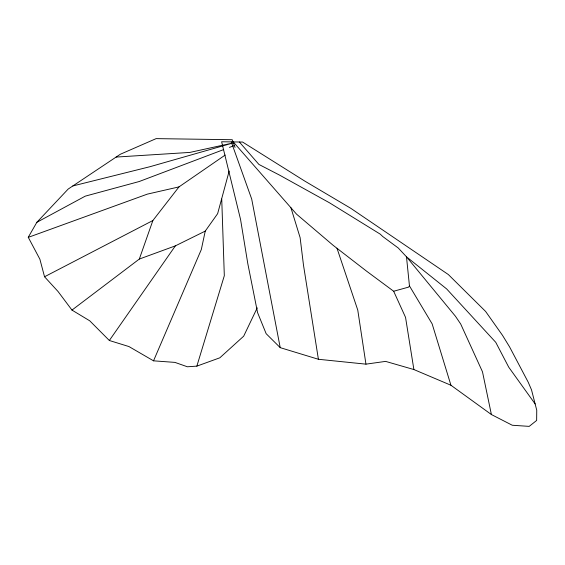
<?xml version="1.0" encoding="UTF-8"?>
<svg xmlns="http://www.w3.org/2000/svg" width="565" height="565" viewBox="0 0 565 565"><rect width="100%" height="100%" fill="white"/><g stroke="black" fill="none" stroke-linecap="round" stroke-linejoin="round"><path stroke-width="0.85" d="M229.185 171.018L217.638 213.669L205.243 231.106L201.317 249.532L153.532 360.83L128.947 346.557L109.342 340.497L89.757 320.821L71.974 310.086L58.068 291.533L44.543 276.765L39.882 259.194L28.25 237.286L36.845 222.313L85.28 196.14L139.195 181.527L223.698 149.57M153.532 360.83L174.931 362.391L187.389 366.777L196.853 366.134L224.319 275.706L221.734 199.042M71.974 310.086L139.315 259.06L152.868 220.534L178.985 186.895L225.181 155.057M257.237 307.847L243.685 336.175L219.827 357.807L196.853 366.134M109.342 340.497L175.355 245.867L205.243 231.106M239.362 141.999L258.918 164.443L279.216 174.931L329.388 202.736L380.245 234.15L382.795 236.566L398.233 247.979L406.482 256.807L409.456 285.918L408.608 287.112L393.664 291.243L366.558 271.151L333.145 245.316L296.519 214.128L233.274 141.921M36.845 222.313L68.181 189.056L120.338 154.252L156.131 138.623L232.257 139.717L235.054 147.451M44.543 276.765L152.868 220.534M229.439 147.401L234.362 145.537M139.315 259.06L175.355 245.867M28.285 237.357L147.359 194.127L178.985 186.895M72.829 185.956L150.043 166.689L233.402 142.874L189.889 152.416L116.115 157.07M365.95 364.15L385.591 361.388L413.884 369.545L450.934 385.245L491.395 414.541L512.271 425.247L529.2 426.377L536.644 420.445L536.75 410.218L531.517 389.857L528.197 382.166L509.524 346.797L502.483 335.313L485.618 311.456L448.335 274.534L350.759 208.294L304.923 181.174L242.604 142.048L221.621 141.758L240.549 219.418L247.816 263.7L257.562 312.586L266.157 333.696L280.219 347.652L318.406 359.276L365.95 364.15L357.765 310.079L336.994 248.24M535.133 403.933L508.733 367.179L495.759 342.326L446.647 288.927L406.482 256.807L455.454 316.266L460.701 324.02L482.489 371.812L491.395 414.541M409.456 285.918L432.154 323.886L450.934 385.245M393.664 291.243L405.543 317.361L413.884 369.545M231.255 141.893L251.693 199.035L280.219 347.652M290.933 207.751L300.128 237.681L303.469 265.02L318.406 359.276"/></g></svg>
